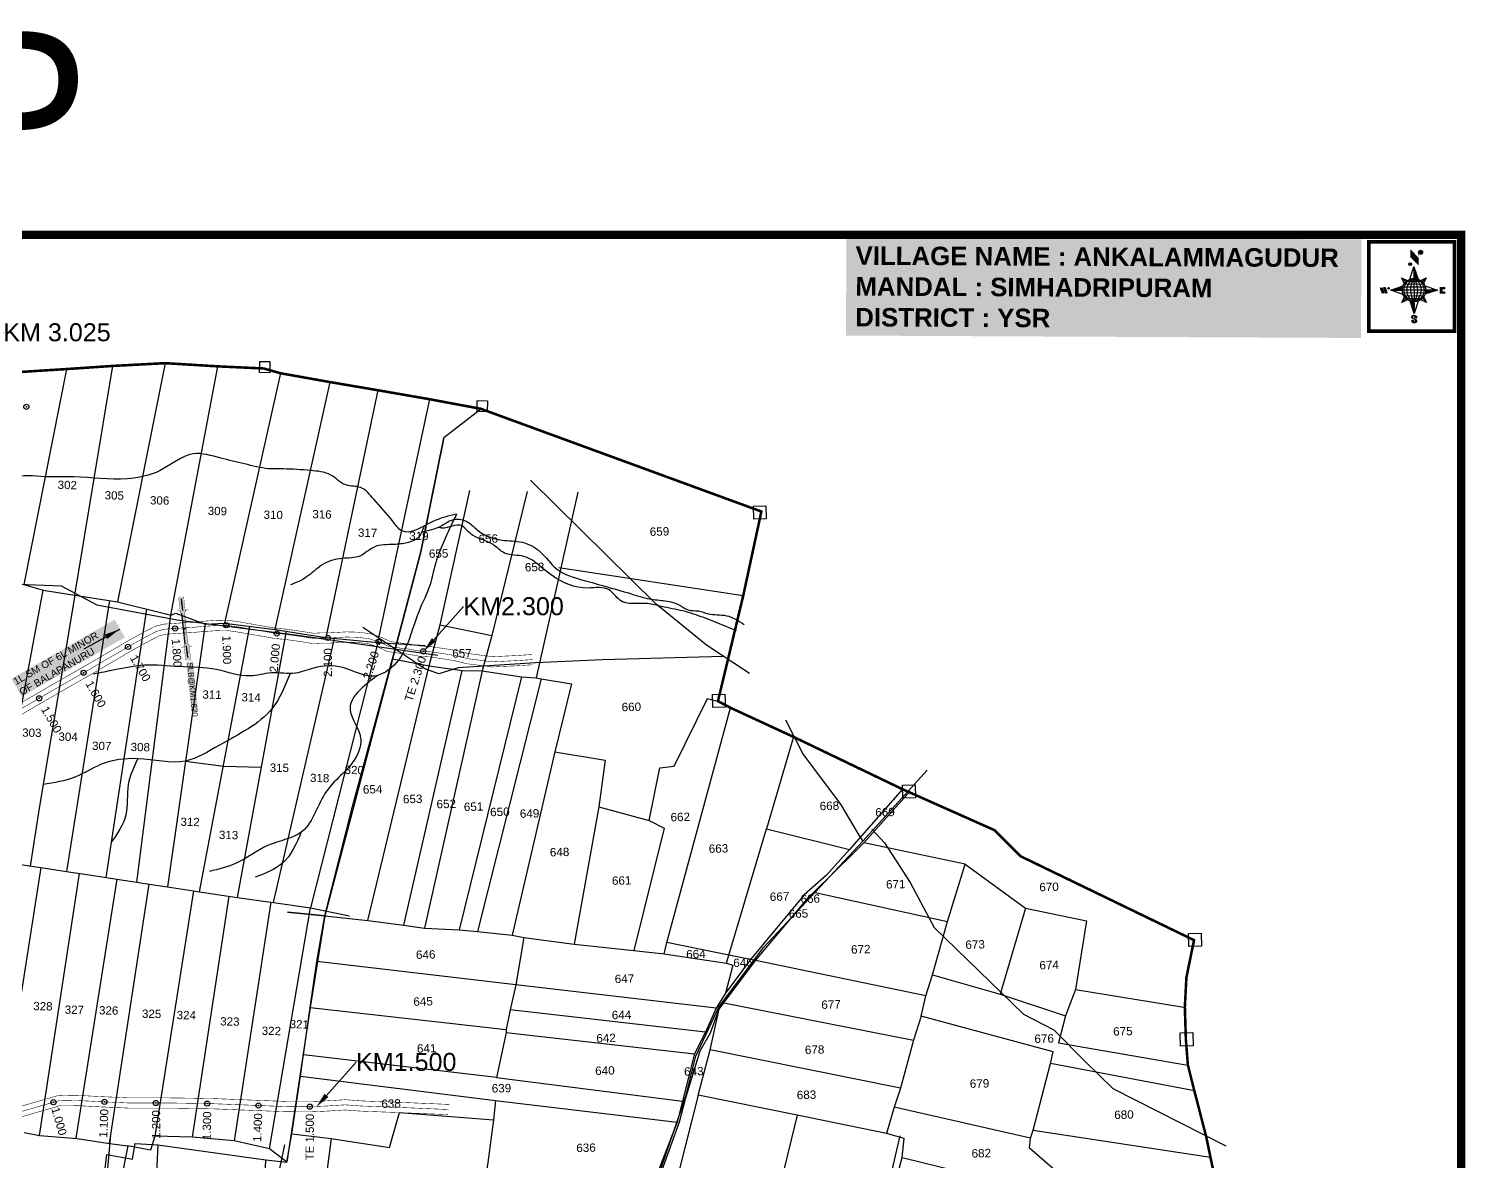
# Model space of a CAD drawing. Header units: millimetres. Extents: x 191939 to 221722, y 1607077 to 1617110.
# Drawn here: x 195566 to 198365, y 1614903 to 1617110 of the extents above; entities that cross this region are included whole.
import ezdxf
from ezdxf import colors
from ezdxf.entities.mleader import LeaderData, LeaderLine
from ezdxf.enums import TextEntityAlignment as Align
from ezdxf.math import Vec2, Vec3

# ---------------------------------------------------------------- set-up
doc = ezdxf.new("R2010")
doc.units = ezdxf.units.MM
doc.header["$LTSCALE"] = 15
doc.header["$PDMODE"] = 32
doc.header["$PDSIZE"] = 10
doc.linetypes.add('ACAD_ISO02W100', pattern=[15, 12, -3])
doc.linetypes.add('HIDDEN2', pattern=[0.1875, 0.125, -0.0625])
for name, color, linetype in [('AQUADUCT', 1, 'Continuous'), ('bord', 1, 'Continuous'), ('BOUNDRY STONES', 240, 'Continuous'), ('CADAS', 1, 'Continuous'), ('CANAL1', 7, 'Continuous'), ('CS', 134, 'Continuous'), ('CSMark', 72, 'Continuous'), ('PAPER SIZE', 5, 'Continuous'), ('PLOT', 7, 'Continuous'), ('PLOTS', 7, 'Continuous'), ('PLOTS NO', 7, 'Continuous'), ('ROADS', 1, 'Continuous'), ('STREAMS', 4, 'Continuous'), ('STRUCTURE', 5, 'Continuous'), ('TEXT', 1, 'Continuous'), ('text2', 7, 'Continuous'), ('VILLAGE BOUNDRY', 5, 'Continuous'), ('VILLAGE STONES', 240, 'Continuous')]:
    doc.layers.add(name, color=color, linetype=linetype)
doc.styles.get("Standard").update_dxf_attribs({"font": 'arial.ttf'})
doc.styles.add('TMS', font='trebuc.ttf')
doc.dimstyles.get("Standard").update_dxf_attribs({"dimtxt": 0.18, "dimasz": 0.18, "dimexe": 0.18, "dimexo": 0.0625, "dimgap": 0.09, "dimtad": 0, "dimtih": 1, "dimtoh": 1, "dimdec": 4, "dimzin": 0, "dimdsep": 46, "dimtxsty": 'Standard', "dimcen": 0.09, "dimadec": 0, "dimazin": 0, "dimtfac": 1, "dimtdec": 4, "dimtofl": 0, "dimtmove": 0, "dimatfit": 3, "dimfxl": 1, "dimtolj": 1, "dimtzin": 0, "dimarcsym": 0})
pattern_1 = [(267.297113149, (-8720374.938, 50637915.138), (10.5367255337, -0.497431438), [])]
pattern_2 = [(357.297113149, (-8720374.938, 50637915.138), (0.497431438, 10.5367255337), [])]

# ---------------------------------------------------------------- blocks, each defined once
blk = doc.blocks.new('*X12')
at = {"color": 0, "linetype": 'Continuous'}
for p, q in [((6321.6, 240.5), (6322.3, 241.2)), ((6321.6, 240.3), (6322.3, 241)), ((6321.6, 240.1), (6322.3, 240.8)), ((6321.6, 239.9), (6322.4, 240.7)), ((6321.6, 239.8), (6322.4, 240.6)), ((6321.6, 239.6), (6322.5, 240.5)), ((6321.6, 239.4), (6322.5, 240.3)), ((6321.6, 239.2), (6322.6, 240.2)), ((6321.7, 239.1), (6322.6, 240.1)), ((6321.8, 240.8), (6322.4, 241.4)), ((6321.8, 239), (6322.7, 240)), ((6321.8, 239), (6322.8, 239.9)), ((6321.9, 238.9), (6322.9, 239.8)), ((6322, 238.8), (6323, 239.7)), ((6322.1, 241.3), (6322.4, 241.6)), ((6322.1, 238.7), (6323.1, 239.6)), ((6322.2, 238.6), (6323.1, 239.6)), ((6322.3, 238.5), (6323.2, 239.5)), ((6322.4, 238.5), (6323.3, 239.4)), ((6322.5, 238.4), (6323.4, 239.3)), ((6322.7, 238.4), (6323.6, 239.3)), ((6322.8, 238.3), (6323.7, 239.2)), ((6322.9, 238.3), (6323.8, 239.1)), ((6323.1, 238.2), (6323.9, 239.1)), ((6323.2, 238.2), (6324, 239)), ((6323.3, 238.2), (6324.2, 239)), ((6323.5, 238.1), (6324.3, 238.9)), ((6323.7, 238.1), (6324.4, 238.9)), ((6323.8, 238.1), (6324.6, 238.8)), ((6324.1, 238.2), (6324.7, 238.8)), ((6324.3, 238.3), (6324.9, 238.8)), ((6324.6, 238.3), (6325.1, 238.8)), ((6324.8, 238.4), (6325.2, 238.8)), ((6325.1, 238.5), (6325.4, 238.8)), ((6325.4, 238.6), (6325.6, 238.8))]:
    blk.add_line(p, q, dxfattribs=at)
blk = doc.blocks.new('*X11')
at = {"color": 0, "linetype": 'Continuous'}
for p, q in [((6324.4, 240.3), (6324.5, 240.4)), ((6324.6, 240.3), (6324.8, 240.5)), ((6324.7, 240.2), (6325, 240.5)), ((6324.8, 240.2), (6325.2, 240.6)), ((6325, 240.1), (6325.5, 240.6)), ((6325.1, 240.1), (6325.6, 240.6)), ((6325.2, 240), (6325.8, 240.6)), ((6325.3, 240), (6326, 240.6)), ((6325.4, 239.9), (6326.1, 240.6)), ((6325.5, 239.8), (6326.2, 240.5)), ((6325.6, 239.8), (6326.3, 240.5)), ((6325.7, 239.7), (6326.5, 240.4)), ((6325.9, 239.6), (6326.6, 240.3)), ((6326, 239.5), (6326.7, 240.3)), ((6326, 239.4), (6326.8, 240.2)), ((6326.1, 239.3), (6327, 240.2)), ((6326.2, 239.3), (6327.1, 240.1)), ((6326.3, 239.2), (6327.1, 240)), ((6326.4, 239.1), (6327.2, 239.9)), ((6326.5, 239), (6327.3, 239.8)), ((6326.5, 238.9), (6327.4, 239.7)), ((6326.6, 238.8), (6327.5, 239.6)), ((6326.7, 238.7), (6327.5, 239.5)), ((6326.8, 238.6), (6327.6, 239.4)), ((6326.8, 238.5), (6327.7, 239.3)), ((6326.8, 236.5), (6327.4, 237)), ((6326.9, 238.3), (6327.8, 239.2)), ((6326.9, 238.2), (6327.9, 239.1)), ((6326.9, 236.8), (6327.6, 237.4)), ((6327, 238.1), (6327.8, 239)), ((6327, 237.9), (6327.8, 238.8)), ((6327, 237.8), (6327.8, 238.6)), ((6327, 237.6), (6327.8, 238.4)), ((6327, 237.4), (6327.8, 238.2)), ((6327, 237.3), (6327.8, 238)), ((6327, 237.1), (6327.8, 237.9))]:
    blk.add_line(p, q, dxfattribs=at)
blk = doc.blocks.new('H')
at = {"layer": 'bord', "extrusion": (0.000427885, 0.004792, 0.999988)}
h = blk.add_hatch(dxfattribs=at)
h.set_pattern_fill('LINE', color=8, scale=84.387686, angle=-2.7029, style=0)
h.set_pattern_definition(pattern_2)
h.paths.add_polyline_path([(-492, 786, -0.090992), (-448, 775), (-486, 912)])
h = blk.add_hatch(dxfattribs=at)
h.set_pattern_fill('LINE', color=8, scale=84.387686, angle=-92.7029, style=0)
h.set_pattern_definition(pattern_1)
h.paths.add_polyline_path([(-625, 665, -0.090992), (-615, 710), (-751, 671)])
h = blk.add_hatch(dxfattribs=at)
h.set_pattern_fill('LINE', color=8, scale=84.387686, angle=-92.7029, style=0)
h.set_pattern_definition(pattern_1)
h.paths.add_polyline_path([(-246, 647), (-372, 653, -0.090992), (-382, 609)])
h = blk.add_hatch(dxfattribs=at)
h.set_pattern_fill('LINE', color=8, scale=84.387686, angle=-2.7029, style=0)
h.set_pattern_definition(pattern_2)
h.paths.add_polyline_path([(-504, 533, -0.090992), (-549, 543), (-510, 406)])
for p, q in [((-519, 1020, -1217), (-435, 927, -1216)), ((-516, 1087, -1217), (-432, 994, -1217)), ((-627, 794, -1216), (-567, 760, -1216)), ((-627, 794, -1216), (-584, 747, -1215)), ((-599, 731, -1215), (-627, 794, -1216)), ((-538, 774, -1216), (-487, 906, -1216)), ((-487, 906, -1216), (-493, 780, -1216)), ((-487, 906, -1216), (-448, 769, -1216)), ((-421, 753, -1216), (-359, 781, -1216)), ((-359, 781, -1216), (-405, 739, -1216)), ((-359, 781, -1216), (-392, 721, -1215)), ((-865, 701, -1215), (-847, 638, -1215)), ((-847, 700, -1215), (-829, 637, -1215)), ((-829, 699, -1215), (-811, 636, -1215)), ((-829, 699, -1215), (-811, 698, -1215)), ((-811, 698, -1215), (-794, 635, -1215)), ((-752, 665, -1215), (-615, 704, -1215)), ((-752, 665, -1215), (-625, 659, -1215)), ((-619, 614, -1215), (-752, 665, -1215)), ((-246, 641, -1215), (-383, 603, -1215)), ((-379, 693, -1215), (-246, 641, -1215)), ((-373, 647, -1215), (-246, 641, -1215)), ((-213, 669, -1215), (-217, 601, -1215)), ((-197, 600, -1215), (-194, 668, -1215)), ((-639, 526, -1214), (-606, 585, -1215)), ((-639, 526, -1214), (-593, 568, -1215)), ((-577, 553, -1215), (-639, 526, -1214)), ((-511, 400, -1214), (-549, 537, -1214)), ((-460, 533, -1215), (-511, 400, -1214)), ((-505, 527, -1214), (-511, 400, -1214)), ((-371, 513, -1214), (-431, 546, -1215)), ((-371, 513, -1214), (-414, 560, -1215)), ((-399, 576, -1215), (-371, 513, -1214))]:
    blk.add_line(p, q, dxfattribs=at)
at = {"layer": 'bord', "color": 8, "linetype": 'ByBlock', "extrusion": (0.000427885, 0.004792, 0.999988)}
for p, q in [((-493, 780, -1216), (-505, 527, -1214)), ((-373, 647, -1215), (-625, 659, -1215)), ((-378, 616, -1215), (-623, 628, -1215)), ((-375, 679, -1215), (-620, 691, -1215)), ((-386, 711, -1215), (-605, 722, -1215)), ((-411, 744, -1216), (-578, 752, -1216)), ((-392, 585, -1215), (-611, 595, -1215)), ((-420, 555, -1215), (-587, 562, -1215))]:
    blk.add_line(p, q, dxfattribs=at)
at = {"layer": 'bord', "extrusion": (0.000427885, 0.004792, 0.999988), "elevation": -1212}
for points, const_width in [([(-530, 950, 1), (-520, 939, 1)], 14.8), ([(-414, 1073, 1), (-398, 1058, 1)], 22.3), ([(-776, 697, 1), (-769, 690, 1)], 8.9), ([(-178, 667, 1), (-171, 660, 1)], 9.79), ([(-180, 618, 1), (-173, 611, 1)], 9.79), ([(-525, 322, 1), (-533, 329, 1)], 11.1), ([(-490, 362, 1), (-498, 369, 1)], 11.1)]:
    blk.add_lwpolyline(points, format="xyb", close=True, dxfattribs=dict(at, const_width=const_width))
for points, const_width in [([(-522, 960), (-516, 1093)], 1.61), ([(-434, 933), (-428, 1066)], 1.61), ([(-870, 707), (-846, 706)], 0.642), ([(-829, 643), (-855, 644)], 0.642), ([(-829, 643), (-821, 678)], 0.642), ([(-811, 642), (-784, 641)], 0.642), ([(-793, 641), (-782, 694)], 0.642), ([(-223, 676), (-174, 673)], 0.706), ([(-195, 645), (-185, 644)], 0.706), ([(-177, 605), (-226, 607)], 0.706)]:
    blk.add_lwpolyline(points, dxfattribs=dict(at, const_width=const_width))
for points in [[(-537, 317), (-531, 310), (-520, 307), (-505, 307), (-494, 310), (-486, 318), (-487, 326), (-491, 333), (-494, 336), (-503, 341), (-522, 347), (-530, 352), (-534, 355), (-537, 363), (-537, 373), (-530, 381), (-520, 384), (-504, 384), (-493, 380), (-487, 373)], [(-522, 348), (-526, 354), (-528, 361), (-528, 371), (-526, 375), (-521, 381), (-515, 384)], [(-505, 307), (-499, 312), (-497, 319), (-497, 327), (-501, 335), (-509, 343)]]:
    blk.add_lwpolyline(points, dxfattribs=at)
at = {"layer": 'bord', "extrusion": (0.000427885, 0.004792, 0.999988)}
for centre, radius in [((-525, 944, -1212), 14.8), ((-406, 1065, -1212), 22.3), ((-498, 659, -1212), 127), ((-773, 694, -1212), 8.9), ((-174, 663, -1212), 9.79), ((-177, 615, -1212), 9.79), ((-529, 325, -1212), 11.1), ((-494, 365, -1212), 11.1)]:
    blk.add_circle(centre, radius, dxfattribs=at)
at = {"layer": 'bord', "color": 8, "linetype": 'ByBlock', "extrusion": (0.000427885, 0.004792, 0.999988)}
for centre, radius, start, end in [((-482, 658, -1212), 128, 94.9254, 259.6691), ((-437, 656, -1212), 141, 113.2864, 241.308), ((-316, 651, -1212), 222, 142.5892, 212.0053), ((-560, 662, -1212), 141, 293.2864, 61.308), ((-681, 668, -1212), 222, 322.5892, 32.0053), ((-515, 660, -1212), 128, 274.9254, 79.6691)]:
    blk.add_arc(centre, radius, start, end, dxfattribs=at)
at = {"layer": 'bord', "extrusion": (0.000427885, 0.004792, 0.999988)}
for points in [[(-516, 1093, -1212), (-431, 1000, -1212), (-519, 1026, -1212), (-434, 933, -1212)], [(-864, 707, -1212), (-846, 706, -1212), (-846, 644, -1212), (-829, 643, -1212)], [(-829, 705, -1212), (-811, 704, -1212), (-811, 642, -1212), (-793, 641, -1212)], [(-193, 674, -1212), (-197, 606, -1212), (-213, 675, -1212), (-216, 607, -1212)]]:
    blk.add_solid(points, dxfattribs=at)
at = {"layer": 'bord', "extrusion": (0.000427885, 0.004792, 0.999988), "xscale": 7.977342409717546, "yscale": 7.977342409717546, "zscale": 7.977342409717546, "rotation": 138.0840426661453}
for name, p in [('*X11', (38301, -31929, -1212)), ('*X12', (38314, -31951, -1212))]:
    blk.add_blockref(name, p, dxfattribs=at)
blk = doc.blocks.new('SLB')
at = {"layer": 'STRUCTURE'}
h = blk.add_hatch(dxfattribs=at)
h.set_pattern_fill('DOTS', color=6, scale=20, angle=320.3722, style=0)
h.set_pattern_definition([(320.372247934, (-159.4327, -72.9564), (1.2786241598, 0.5641323054), [0, -1.25])])
h.paths.add_polyline_path([(769699.5, 1706871.1), (769699.5, 1706861.1), (769729.1, 1706861.1), (769732.1, 1706863.1), (769792.1, 1706863.1), (769795.1, 1706861.1), (769824.7, 1706861.1), (769824.7, 1706871.1), (769795.1, 1706871.1), (769792.1, 1706869.1), (769732.1, 1706869.1), (769729.1, 1706871.1)])
at = {"layer": 'STRUCTURE', "color": 6, "const_width": 0.628}
for points in [[(769726.1, 1706877.1), (769726.1, 1706873.1), (769732.1, 1706869.1), (769792.1, 1706869.1), (769798.1, 1706873.1), (769798.1, 1706877.1)], [(769726.1, 1706855.1), (769726.1, 1706859.1), (769732.1, 1706863.1), (769792.1, 1706863.1), (769798.1, 1706859.1), (769798.1, 1706855.1)]]:
    blk.add_lwpolyline(points, dxfattribs=at)
at = {"layer": 'STRUCTURE', "color": 6, "linetype": 'ACAD_ISO02W100', "ltscale": 0.5, "const_width": 0.5}
for points in [[(769699.5, 1706871.1), (769729.1, 1706871.1)], [(769699.5, 1706861.1), (769729.1, 1706861.1)], [(769795.1, 1706871.1), (769824.7, 1706871.1)], [(769795.1, 1706861.1), (769824.7, 1706861.1)]]:
    blk.add_lwpolyline(points, dxfattribs=at)
at = {"layer": 'STRUCTURE', "color": 6}
blk.add_lwpolyline([(769732.1, 1706863.1), (769792.1, 1706863.1)], dxfattribs=at)
blk.add_lwpolyline([(769732.1, 1706863.1), (769792.1, 1706863.1)], dxfattribs=at)
at = {"layer": 'STRUCTURE', "color": 0}
blk.add_circle((769762.1, 1706866.1), 1.24, dxfattribs=at)
for points in [[(769703.8, 1706866), (769726.7, 1706866)], [(769818.6, 1706865.8), (769795.7, 1706865.8)]]:
    blk.add_leader(points, dimstyle='Standard', override={"dimasz": 10, "dimgap": 0.09, "dimtad": 0}, dxfattribs=at)

msp = doc.modelspace()

# ---------------------------------------------------------------- linework, layer by layer
at = {"layer": 'BOUNDRY STONES'}
for points in [[(196016.2, 1616461.6), (196036.1, 1616461.2), (196035.7, 1616439.6), (196015.8, 1616440)], [(196440.1, 1616385.3), (196460, 1616384.9), (196459.6, 1616363.3), (196439.7, 1616363.7)], [(196977.9, 1616179.6), (197002.4, 1616180.2), (197003, 1616154.7), (196978.5, 1616154.1)], [(196898.1, 1615812.5), (196922.6, 1615813.1), (196923.3, 1615787.6), (196898.7, 1615787)], [(197268.3, 1615636.1), (197292.9, 1615636.7), (197293.5, 1615611.2), (197269, 1615610.6)], [(197825.7, 1615346.7), (197850.2, 1615347.3), (197850.8, 1615321.8), (197826.3, 1615321.2)], [(197809.7, 1615153), (197834.2, 1615153.6), (197834.9, 1615128.1), (197810.3, 1615127.5)]]:
    msp.add_lwpolyline(points, close=True, dxfattribs=at)
at = {"layer": 'CANAL1', "color": 200, "const_width": 1}
for points in [[(195530.4, 1615784.1), (195611.3, 1615831.2), (195679.6, 1615870.2), (195759.9, 1615917.1), (195790.3, 1615934), (195812.6, 1615945.4), (195829.7, 1615949.7), (195865.6, 1615952.2), (195885.5, 1615953.3), (195902.3, 1615955), (195930.4, 1615956.9), (195952.1, 1615957.4), (195975.1, 1615954.3), (195999.9, 1615949.9), (196048.7, 1615941.5), (196066.5, 1615940), (196097.4, 1615935.6), (196121.1, 1615931.8), (196136.2, 1615932.7), (196153.3, 1615932.7), (196185.1, 1615934.6), (196207.5, 1615934), (196231.8, 1615931), (196252, 1615924.4), (196270.7, 1615915.8), (196292.3, 1615912.7), (196307.5, 1615911), (196329, 1615907), (196350.1, 1615905.7), (196377.4, 1615901.7), (196400.2, 1615897.9), (196423.3, 1615892.2), (196440.4, 1615890), (196469.8, 1615886.2), (196515.5, 1615888.4), (196546.9, 1615890.4)], [(195540.3, 1615766.7), (195621.3, 1615813.9), (195689.6, 1615852.8), (195769.8, 1615899.7), (195799.8, 1615916.3), (195819.7, 1615926.6), (195832.8, 1615929.9), (195866.8, 1615932.3), (195887, 1615933.4), (195903.9, 1615935), (195931.3, 1615936.9), (195951, 1615937.4), (195972, 1615934.5), (195996.5, 1615930.2), (196046.1, 1615921.7), (196064.3, 1615920.1), (196094.5, 1615915.8), (196120.2, 1615911.7), (196136.8, 1615912.7), (196153.8, 1615912.7), (196185.4, 1615914.6), (196206, 1615914), (196227.4, 1615911.4), (196244.7, 1615905.7), (196264.9, 1615896.4), (196289.8, 1615892.8), (196304.6, 1615891.2), (196326.6, 1615887.1), (196348, 1615885.8), (196374.3, 1615881.9), (196396.2, 1615878.3), (196419.6, 1615872.5), (196437.9, 1615870.2), (196469, 1615866.2), (196516.6, 1615868.5), (196548.2, 1615870.5)], [(195544.7, 1615008.2), (195624, 1615031.2), (195633.8, 1615031.7), (195660.5, 1615031.4), (195704.5, 1615029.1), (195761.7, 1615026.5), (195850.4, 1615026.4), (195925.6, 1615025.1), (196068.8, 1615019.5), (196115.6, 1615019.3), (196142.5, 1615020.5), (196182.8, 1615022.9), (196214.8, 1615020.5), (196292.1, 1615017.7), (196385.9, 1615013.7)], [(195550.3, 1614989), (195627.3, 1615011.4), (195634.2, 1615011.7), (195659.9, 1615011.4), (195703.5, 1615009.1), (195761.3, 1615006.5), (195850.2, 1615006.4), (195925, 1615005.1), (196068.4, 1614999.5), (196116, 1614999.3), (196143.5, 1615000.5), (196182.7, 1615002.9), (196213.7, 1615000.6), (196291.3, 1614997.7), (196382.7, 1614993.8)]]:
    msp.add_lwpolyline(points, dxfattribs=at)
at = {"layer": 'CANAL1', "color": 1, "linetype": 'HIDDEN2', "ltscale": 4, "const_width": 1}
for points in [[(195535.4, 1615775.4), (195616.3, 1615822.5), (195684.6, 1615861.5), (195764.8, 1615908.4), (195795, 1615925.1), (195816.1, 1615936), (195831.2, 1615939.8), (195866.2, 1615942.2), (195886.3, 1615943.3), (195903.1, 1615945), (195930.8, 1615946.9), (195951.6, 1615947.4), (195973.5, 1615944.4), (195998.2, 1615940.1), (196047.4, 1615931.6), (196065.4, 1615930), (196095.9, 1615925.7), (196120.6, 1615921.7), (196136.5, 1615922.7), (196153.5, 1615922.7), (196185.3, 1615924.6), (196206.8, 1615924), (196229.6, 1615921.2), (196248.3, 1615915.1), (196267.8, 1615906.1), (196291.1, 1615902.7), (196306, 1615901.1), (196327.8, 1615897.1), (196349.1, 1615895.8), (196375.8, 1615891.8), (196398.2, 1615888.1), (196421.5, 1615882.3), (196439.1, 1615880.1), (196469.4, 1615876.2), (196516, 1615878.5), (196547.6, 1615880.5)], [(195547.5, 1614998.6), (195625.7, 1615021.3), (195634, 1615021.7), (195660.2, 1615021.4), (195704, 1615019.1), (195761.5, 1615016.5), (195850.3, 1615016.4), (195925.3, 1615015.1), (196068.6, 1615009.5), (196115.8, 1615009.3), (196143, 1615010.5), (196182.7, 1615012.9), (196214.2, 1615010.6), (196291.7, 1615007.7), (196384.3, 1615003.8)]]:
    msp.add_lwpolyline(points, dxfattribs=at)
at = {"layer": 'CS'}
for p in [(195561.5, 1616373.1), (195851.2, 1615941.2), (195950.9, 1615947.4), (196049.6, 1615931.4), (196148.9, 1615922.7), (196247.7, 1615915.3), (195759.5, 1615905.3), (196334.7, 1615896.7), (195673.1, 1615854.9), (195586.4, 1615805.1), (195614.3, 1615018), (195713.7, 1615018.7), (195813.7, 1615016.5), (195913.7, 1615015.3), (196013.6, 1615011.6), (196113.6, 1615009.3)]:
    msp.add_point(p, dxfattribs=at)
at = {"layer": 'PAPER SIZE', "color": 5, "const_width": 16}
msp.add_lwpolyline([(191947.1, 1616708.1), (198356.8, 1616708.1), (198356.8, 1610298.2), (191947.1, 1610298.2)], close=True, dxfattribs=at)
at = {"layer": 'PLOT'}
for points in [[(196226.9, 1615372.1), (196346.5, 1615868.1), (196367.8, 1615948.3), (196425.5, 1616209.9)], [(196537, 1616208.2), (196468.3, 1615927.2), (196449.4, 1615858.4)], [(196636, 1616206.6), (196554.5, 1615845)], [(196958, 1616004.5), (196598.9, 1616059.5)], [(196367.8, 1615948.3), (196468.3, 1615927.2)], [(196274.9, 1615882), (196346.5, 1615868.1), (196410.3, 1615859), (196449.4, 1615858.4), (196526.1, 1615847), (196554.5, 1615845), (196564.7, 1615843.1), (196623.3, 1615833.3), (196590.8, 1615700.6), (196689, 1615684.8), (196676.9, 1615593.4), (196628.9, 1615326)], [(196296.9, 1615362.9), (196410.3, 1615859)], [(196449.4, 1615858.4), (196337.2, 1615357.2)], [(196526.1, 1615847), (196404.9, 1615353.8)], [(196564.7, 1615843.1), (196440.6, 1615350.6)], [(196775, 1615566.9), (196795.9, 1615669.8), (196823.4, 1615672.7), (196888.3, 1615804.9), (196908.9, 1615799.6)], [(196804.3, 1615307), (196809.1, 1615329.2), (196933.2, 1615786.7)], [(197055.9, 1615730), (197003.4, 1615550.9), (197165.2, 1615510.6)], [(196590.8, 1615700.6), (196508.3, 1615343.6)], [(197268.5, 1615627.9), (197165.2, 1615510.6), (197120.2, 1615460.5), (197076.9, 1615421.9), (196972, 1615295.9), (196923.8, 1615230.3), (196905.4, 1615201.6), (196884.5, 1615154.3), (196862.9, 1615112.1), (196840, 1615020.3), (196829.2, 1614979.4), (196784.7, 1614863.2)], [(196790.9, 1614861.1), (196834.2, 1614979.9), (196845.5, 1615024.8), (196874.1, 1615118), (196894.3, 1615153.4), (196911.1, 1615199.1), (196920.6, 1615211.6), (196981.8, 1615293.9), (197085.3, 1615417.1), (197095.9, 1615427.1), (197173.7, 1615504.1), (197193.3, 1615523.6), (197283.4, 1615624.2)], [(196676.9, 1615593.4), (196775, 1615566.9), (196804.2, 1615551.8), (196745.1, 1615313.5)], [(196143.3, 1615380.9), (196226.9, 1615372.1), (196296.9, 1615362.9), (196337.2, 1615357.2), (196404.9, 1615353.8), (196440.6, 1615350.6), (196508.3, 1615343.6), (196530.9, 1615338.7), (196628.9, 1615326), (196745.1, 1615313.5), (196804.3, 1615307), (196925.5, 1615289.1), (196930.3, 1615304.7), (197003.4, 1615550.9)], [(197643.4, 1614818.3), (197515.9, 1614928.7), (197518, 1614948.1), (197522.8, 1614963.7), (197556.7, 1615093.7), (197562, 1615116), (197304.7, 1615185.8), (197313.7, 1615225.1), (197326.6, 1615266.1), (197356.1, 1615370.5), (197390.6, 1615481.6), (197193.3, 1615523.6)], [(197390.6, 1615481.6), (197507.8, 1615396), (197626.7, 1615371.4), (197605.3, 1615237.5), (197585.7, 1615186.5), (197572.4, 1615133.8), (197824.4, 1615090.5)], [(197095.9, 1615427.1), (197356.1, 1615370.5)], [(197507.8, 1615396), (197458.4, 1615228.6)], [(196530.9, 1615338.7), (196514.9, 1615246.9), (196503.8, 1615197.8), (196496.5, 1615160), (196496.6, 1615153.8), (196477.6, 1615066.1), (196840, 1615020.3)], [(197313.7, 1615225.1), (196981.8, 1615293.9), (196972, 1615295.9), (196930.3, 1615304.7), (196809.1, 1615329.2)], [(196514.9, 1615246.9), (196127.3, 1615292.1)], [(196925.5, 1615289.1), (196938.1, 1615284.9), (196923.8, 1615230.3)], [(196905.4, 1615201.6), (196514.9, 1615246.9)], [(197326.6, 1615266.1), (197458.4, 1615228.6), (197585.7, 1615186.5)], [(197605.3, 1615237.5), (197812.5, 1615203.6), (197818.5, 1615202.9)], [(196114.4, 1615202.9), (196496.5, 1615160)], [(196884.5, 1615154.3), (196503.8, 1615197.8)], [(197304.7, 1615185.8), (197290, 1615138.8), (197264.6, 1615045.6), (197252.2, 1615008.6), (197237, 1614957.1), (197063, 1614992.7), (196870.3, 1615031.5), (196893.7, 1615119.9), (196911.1, 1615199.1)], [(196920.6, 1615211.6), (197290, 1615138.8)], [(196496.6, 1615153.8), (196862.9, 1615112.1)], [(196477.6, 1615066.1), (196101.2, 1615110.6)], [(197264.6, 1615045.6), (196893.7, 1615119.9)], [(197837, 1615040.2), (197556.7, 1615093.7)], [(196095.4, 1615068.9), (196475.2, 1615021.3), (196829.2, 1614979.4)], [(196870.3, 1615031.5), (196759.1, 1614593.4), (196747.9, 1614594.7), (196625.5, 1614580.6), (196492.7, 1614543.6), (196459.1, 1614547.5), (196452.4, 1614548.1)], [(196475.2, 1615021.3), (196471.5, 1614983.8), (196460.7, 1614900.6), (196447.9, 1614814.8), (196439, 1614737.5), (196430.8, 1614673.4), (196419.4, 1614612.9), (196416.3, 1614570.4), (196452.5, 1614565.1), (196452.4, 1614548.1), (196440.8, 1614456.2), (196266.7, 1614471.4), (196045, 1614495.8), (196003, 1614503.5), (196008.3, 1614664.3), (196025.4, 1614723.4), (196025.1, 1614736.3), (196046.6, 1614797), (196023.8, 1614803.6), (196028.1, 1614905.7)], [(196078.8, 1614956.7), (196155.5, 1614947.4), (196269, 1614929.5), (196288.7, 1614997.7), (196471.5, 1614983.8)], [(197518, 1614948.1), (197252.2, 1615008.6)], [(197063, 1614992.7), (196959.2, 1614566.2)], [(196155.5, 1614947.4), (196134.2, 1614783.7)], [(197167.1, 1614537.1), (197264.1, 1614952.3)], [(197492.7, 1614674.7), (197452.6, 1614691), (197294.7, 1614751), (197294.8, 1614783.5), (197237.1, 1614795.8), (197267.6, 1614910.3), (197271.9, 1614947.2), (197237, 1614957.1)], [(197522.8, 1614963.7), (197868.3, 1614911.2)], [(195818, 1614934.7), (195809.9, 1614772)], [(197267.6, 1614910.3), (197643.4, 1614818.3), (197776.6, 1614794.9), (197887.3, 1614821)]]:
    msp.add_lwpolyline(points, dxfattribs=at)
at = {"layer": 'PLOTS'}
for points in [[(195655.9, 1616006.1), (195729.8, 1616452.8)], [(195831.9, 1616458.2), (195739, 1615993)], [(195843.1, 1615967.1), (195934.4, 1616452)], [(195639.5, 1616446.7), (195556.4, 1616026.9)], [(196056.8, 1616438.5), (195947.6, 1615951.3)], [(196046.1, 1615939.4), (196153.3, 1616421.3)], [(196246, 1616405.5), (196144.8, 1615923.3)], [(196446, 1616367.6), (196446, 1616367.6), (196446, 1616367.6), (196446, 1616367.6), (196374.7, 1616312.9), (196374.7, 1616312.9), (196330.3, 1616090.7), (196143.3, 1615380.9), (196114.4, 1615202.9), (196069.3, 1614901.3), (196035.2, 1614927.4), (195966.7, 1614942.7), (195885.5, 1614949.7), (195811.9, 1614951.6), (195803.6, 1614924.9), (195759.5, 1614933.2), (195727.9, 1614775.8)], [(196246.5, 1615913.7), (196347.7, 1616387.8)], [(195495.7, 1615489.4), (195594.2, 1616015.9)], [(195556.4, 1616026.9), (195594.2, 1616015.9), (195655.9, 1616006.1), (195739, 1615993), (195833.3, 1615969.5), (195843.1, 1615967.1), (195852.5, 1615971.2), (195909.8, 1615949.5), (195947.6, 1615951.3), (196046.1, 1615939.4), (196144.8, 1615923.3), (196246.5, 1615913.7), (196338.6, 1615907.8)], [(195655.9, 1616006.1), (195586.3, 1615590.9), (195569.2, 1615478.3)], [(195640.6, 1615467.4), (195724.1, 1615995.4)], [(195795.8, 1615978.9), (195716.3, 1615455.9)], [(195776.5, 1615446.8), (195843.1, 1615967.1)], [(195909.8, 1615949.5), (195836.6, 1615437.6)], [(195899, 1615428.2), (195996.8, 1615945.3)], [(196067.6, 1615935.9), (195972.4, 1615417)], [(196042.7, 1615407.2), (196162.1, 1615921.7)], [(196246.5, 1615913.7), (196114.8, 1615397.1)], [(195871.7, 1615682.9), (195945.3, 1615672.9), (196019, 1615671)], [(195589.6, 1615475.2), (195509.7, 1614967.7)], [(195512.7, 1615486.8), (195567.1, 1615478.6), (195589.6, 1615475.2), (195648.3, 1615466.2), (195670.6, 1615462.8), (195717.6, 1615455.7), (195737.8, 1615452.6), (195776.5, 1615446.8), (195800.5, 1615443.1), (195836.6, 1615437.6), (195887.2, 1615430), (195899, 1615428.2), (195972.4, 1615417), (196037.6, 1615407.9), (196047.8, 1615406.5), (196114.8, 1615397.1), (196191, 1615381)], [(195587.3, 1614953.2), (195664.8, 1615463.7)], [(195737.8, 1615452.6), (195658, 1614947.9)], [(195723.7, 1614937.6), (195800.5, 1615443.1)], [(195887.2, 1615430), (195811.9, 1614951.6)], [(195885.5, 1614949.7), (195956.8, 1615419.4)], [(196037.6, 1615407.9), (195966.7, 1614942.7)], [(196035.2, 1614927.4), (196114.8, 1615397.1)], [(195557.3, 1614958.8), (195587.3, 1614953.2), (195660.2, 1614947.6), (195723.7, 1614937.6), (195759.5, 1614933.2)]]:
    msp.add_lwpolyline(points, dxfattribs=at)
at = {"layer": 'ROADS'}
for points in [[(196970.5, 1615853.6), (196886.3, 1615908.5), (196788.3, 1615988.4), (196544, 1616230.4)], [(194334.5, 1616019), (194456.3, 1616000.3), (194599.9, 1616004.5), (194816.1, 1616014.7), (195054.7, 1616022.7), (195278.4, 1616036.9), (195401.2, 1616033.4), (195546, 1616027.6), (195629.1, 1616024.2), (195698.8, 1615987.3), (195855.1, 1615958.1), (196090.1, 1615928.1), (196363.1, 1615889)], [(196920, 1615886.3), (196683.8, 1615880.4), (196553.5, 1615874.1), (196402.7, 1615864.7), (196365.3, 1615853.1), (196338.1, 1615862.4), (196217, 1615943.4)], [(197040.2, 1615763.1), (197074.8, 1615695.3), (197147.8, 1615599), (197183.5, 1615538.6), (197191.3, 1615527), (197316.3, 1615664.8)], [(196108.7, 1613465.9), (196149.8, 1613544), (196200.3, 1613609.6), (196266.9, 1613685.5), (196306.8, 1613860.5), (196355.6, 1614044.6), (196411.6, 1614178.6), (196453.1, 1614325.8), (196530.6, 1614467.3), (196616.7, 1614574.1), (196707.7, 1614702.6), (196765.6, 1614817.5), (196790, 1614865.1), (196846.1, 1615030.1), (196866, 1615107.5), (196910.4, 1615203.3), (196997.5, 1615319.6), (197191.3, 1615527)], [(197208.8, 1615550.2), (197233.5, 1615523.7), (197283.4, 1615445.9), (197330, 1615358.7), (197504, 1615189.8), (197563.3, 1615159.2), (197625.2, 1615096.7), (197678.2, 1615044.9), (197898.1, 1614932.8)], [(195725.2, 1614954.7), (195711.7, 1614800.3), (195685.3, 1614570.6), (195652.5, 1614274.1), (195625.2, 1614058.6), (195598.6, 1613886.2)], [(195934.7, 1613700.4), (195933.8, 1613834.9), (195963.5, 1614160.3), (195975.2, 1614347.3), (195999.5, 1614561.6), (196001, 1614680.6), (196031.4, 1614775.1), (196065.2, 1614935)]]:
    msp.add_lwpolyline(points, dxfattribs=at)
at = {"layer": 'STREAMS'}
for points in [[(196399.5, 1616164.1), (196353.3, 1616149.5), (196293, 1616131.4), (196274.7, 1616151), (196238.3, 1616193.1), (196212.8, 1616215.8), (196184.3, 1616220.9), (196154.6, 1616240.1), (196115, 1616249), (196062.6, 1616252), (196033.1, 1616252.5), (195986.5, 1616262), (195940.5, 1616273.1), (195886.2, 1616281.4), (195821.9, 1616249), (195758, 1616233), (195653.9, 1616236.4), (195598, 1616236.8), (195530.3, 1616233.9), (195495.5, 1616207.6), (195510.8, 1616174), (195509, 1616161.9), (195514, 1616132), (195511.1, 1616050.6), (195506.1, 1616004.6), (195497.5, 1615985.2), (195470.8, 1615963.5), (195471.5, 1615963.3)], [(196399.5, 1616164.1), (196387.5, 1616138.6), (196371.8, 1616103.2), (196357.8, 1616065.1), (196348.1, 1616027), (196326, 1615973.9), (196303.2, 1615910.1), (196273.1, 1615865.1), (196238.7, 1615848.5), (196177.9, 1615865), (196121.1, 1615863.8), (196086, 1615854.3), (196038.8, 1615854.5), (195997.3, 1615848.6), (195931.9, 1615861), (195858.9, 1615866.8), (195791.8, 1615869.6), (195733.3, 1615860.4), (195692.6, 1615852.4)], [(196330.4, 1616128.8), (196371, 1616141.9), (196393.7, 1616153.4), (196421.5, 1616148.6), (196442.2, 1616131.6), (196457.6, 1616122.3), (196488.3, 1616113.3), (196527.3, 1616109.2), (196563.3, 1616090.2), (196594.2, 1616057.7), (196648.2, 1616034.9), (196688.7, 1616023.5), (196738.5, 1616009.1), (196775.8, 1615998.8), (196806.3, 1615994.9), (196834.4, 1615986.5), (196850.6, 1615977.5), (196870.9, 1615975.3), (196889.8, 1615969.9), (196925.3, 1615966.1), (196960.1, 1615948.7)], [(196945.2, 1615936.6), (196881.4, 1615962.3), (196840.5, 1615975.3), (196799, 1615984), (196771.5, 1615989.6), (196717.6, 1615996.4), (196696.8, 1616016.5), (196656, 1616020), (196585.6, 1616044.4), (196562.1, 1616062.9), (196530.9, 1616081.6), (196493.3, 1616088), (196470.7, 1616104.6), (196432, 1616122.3), (196420.1, 1616132.2), (196409.3, 1616141.6), (196371.2, 1616136.8), (196364.9, 1616138.2)], [(196336.2, 1616140.7), (196324.6, 1616118.1), (196303.4, 1616108.3), (196277.5, 1616104.9), (196238.9, 1616099.8), (196211.2, 1616082.3), (196177.2, 1616077.7), (196136.8, 1616064.3), (196107.6, 1616041.5), (196076, 1616026)], [(196075.6, 1615853.6), (196039.9, 1615784.8), (195937.8, 1615713.9), (195871.7, 1615682.9), (195778.7, 1615687.4), (195706.3, 1615675.9), (195657.3, 1615652), (195594, 1615637)], [(196245.6, 1615849.8), (196192.4, 1615781.8), (196212.7, 1615728.4), (196206.1, 1615694.6), (196146.5, 1615624.2), (196099.2, 1615546.2), (196031.5, 1615518), (195970.3, 1615483.8), (195918.3, 1615467.9)], [(195778.7, 1615687.4), (195760, 1615637), (195755.3, 1615577.9), (195726.8, 1615524.5)], [(196097.1, 1615544.6), (196060.5, 1615483.7), (196007.4, 1615456.5)]]:
    msp.add_spline(points, degree=3, dxfattribs=at)
at = {"layer": 'text2', "color": 200, "const_width": 6.84, "elevation": 0.1}
msp.add_lwpolyline([(198344, 1616694.8), (198176.8, 1616694.8), (198176.8, 1616520.6), (198344, 1616520.6)], close=True, dxfattribs=at)
at = {"layer": 'VILLAGE BOUNDRY', "linetype": 'Continuous'}
msp.add_lwpolyline([(195545.6, 1616440.8, 5, 5, 0), (195639.5, 1616446.7, 5, 5, 0), (195729.8, 1616452.8, 5, 5, 0), (195831.9, 1616458.2, 5, 5, 0), (195934.4, 1616452, 5, 5, 0), (196024.4, 1616447.8, 5, 5, 0), (196056.8, 1616438.5, 5, 5, 0), (196153.3, 1616421.3, 5, 5, 0), (196246, 1616405.5, 5, 5, 0), (196347.7, 1616387.8, 5, 5, 0), (196446.9, 1616369.3, 5, 5, 0), (196993.5, 1616169.1, 5, 5, 0), (196993.5, 1616169.1, 5, 5, 0), (196958, 1616004.5, 5, 5, 0), (196908.9, 1615799.6, 5, 5, 0), (196933.2, 1615786.7, 5, 5, 0), (197055.9, 1615730, 5, 5, 0), (197267.7, 1615628.3, 5, 5, 0), (197279.1, 1615623.2, 5, 5, 0), (197447.5, 1615548.2, 5, 5, 0), (197499, 1615497.1, 5, 5, 0), (197836.4, 1615333.8, 5, 5, 0), (197821.5, 1615260.9, 5, 5, 0), (197818.5, 1615202.9, 5, 5, 0), (197820.5, 1615140.1, 5, 5, 0), (197824.4, 1615090.5, 5, 5, 0), (197837, 1615040.2, 5, 5, 0), (197860, 1614951.3, 5, 5, 0), (197868.3, 1614911.2, 5, 5, 0), (197887.3, 1614821, 5, 5, 0)], format="xyseb", dxfattribs=at)
at = {"layer": 'VILLAGE BOUNDRY', "color": 0, "linetype": 'Continuous'}
msp.add_lwpolyline([(195702.7, 1614785.7), (195718.6, 1614916.3), (195768.1, 1614907), (195773.2, 1614937.7), (195818, 1614934.7), (196028.1, 1614905.7), (196069.3, 1614901.3), (196078.8, 1614956.7), (196095.4, 1615068.9), (196101.2, 1615110.6), (196114.4, 1615202.9), (196127.3, 1615292.1), (196143.3, 1615380.9), (196070.6, 1615388.6), (196143.3, 1615380.9), (196196.9, 1615594.1), (196274.9, 1615882), (196330.3, 1616090.7), (196337.6, 1616129.6), (196374.7, 1616312.9)], dxfattribs=at)

# ---------------------------------------------------------------- block references
at = {"layer": 'AQUADUCT', "color": 1, "xscale": 0.1796923889428896, "yscale": 0.1796923889428896, "zscale": 0.1796923889428896, "rotation": 3.078330600073183}
msp.add_blockref('H', (198360.9, 1616488.1, 218.9), dxfattribs=at)
at = {"layer": 'STRUCTURE', "color": 0, "rotation": 276.397701941687}
msp.add_blockref('SLB', (-1586140.3, 2190714.8, 100), dxfattribs=at)

# ---------------------------------------------------------------- texts
at = {"layer": 'CADAS', "color": 2, "style": 'TMS'}
msp.add_text('A0-P', height=315.69, dxfattribs=at).set_placement((194804, 1616789.4))
at = {"layer": 'CSMark', "color": 1}
for s, rotation, p in [('1.800', 274.034, (195852.6, 1615921.2)), ('1.900', 271.4339, (195951.4, 1615927.4)), ('1.700', 300.2928, (195769.6, 1615888)), ('1.600', 299.6966, (195683, 1615837.6)), ('1.500', 300.2511, (195596.5, 1615787.8)), ('1.000', 286.1674, (195617.6, 1615007.8))]:
    msp.add_text(s, height=16, rotation=rotation, dxfattribs=at).set_placement(p, align=Align.MIDDLE_LEFT)
for s, rotation, p in [('2.000', 85.03, (196047.9, 1615911.5)), ('2.100', 89.9841, (196148.9, 1615902.7)), ('2.200', 71.9954, (196241.6, 1615896.2)), ('TE 2.300', 71.9954, (196333.4, 1615886.1)), ('1.100', 87.441, (195713.5, 1615004.8)), ('1.200', 89.9228, (195814.3, 1615002.6)), ('1.300', 88.9753, (195913.7, 1615000.1)), ('1.400', 87.7653, (196013.2, 1614996.5)), ('TE 1.500', 89.743, (196113.8, 1614995.4))]:
    msp.add_text(s, height=16, rotation=rotation, dxfattribs=at).set_placement(p, align=Align.MIDDLE_RIGHT)
at = {"layer": 'PLOTS NO'}
for s, height, rotation, p in [('302', 16.13, 358.8775, (195641.3, 1616220.8)), ('305', 16.13, 358.8775, (195732.8, 1616200.5)), ('306', 16.13, 358.8775, (195821.3, 1616190.7)), ('309', 16.13, 358.8775, (195933.7, 1616170.1)), ('310', 16.13, 358.8775, (196042.5, 1616162.7)), ('316', 16.13, 358.8775, (196137.5, 1616163.6)), ('317', 16.13, 358.8775, (196226.3, 1616127.7)), ('319', 16.13, 358.8775, (196326.3, 1616121.6)), ('656', 16.29, 1.4258, (196461.4, 1616116.2)), ('659', 16.29, 1.4258, (196795, 1616130.2)), ('655', 16.29, 1.4258, (196364.7, 1616087.3)), ('658', 16.29, 1.4258, (196551.7, 1616060.8)), ('657', 16.29, 1.4258, (196410.2, 1615892.8)), ('311', 16.13, 358.8775, (195923.3, 1615812.3)), ('314', 16.13, 358.8775, (195999.3, 1615806.9)), ('660', 16.29, 1.4258, (196740.2, 1615788.5)), ('303', 16.13, 358.8775, (195572.2, 1615738.1)), ('304', 16.13, 358.8775, (195642.9, 1615730.2)), ('307', 16.13, 358.8775, (195708.4, 1615712.3)), ('308', 16.13, 358.8775, (195783.5, 1615710.1)), ('315', 16.13, 358.8775, (196054.4, 1615669.8)), ('320', 16.13, 358.8775, (196200.4, 1615665.4)), ('318', 16.13, 358.8775, (196133, 1615649.8)), ('654', 16.29, 1.4258, (196236.1, 1615627.9)), ('653', 16.29, 1.4258, (196314.1, 1615609)), ('652', 16.29, 1.4258, (196379.6, 1615599.3)), ('651', 16.29, 1.4258, (196432.8, 1615594)), ('650', 16.29, 1.4258, (196484.1, 1615583.9)), ('649', 16.29, 1.4258, (196541.9, 1615580.7)), ('662', 16.29, 1.4258, (196835.5, 1615573.9)), ('668', 16.29, 1.4258, (197126, 1615595.6)), ('669', 16.29, 1.4258, (197234.4, 1615583.2)), ('312', 16.13, 358.8775, (195880.6, 1615564.3)), ('313', 16.13, 358.8775, (195955.5, 1615538.8)), ('648', 16.29, 1.4258, (196600.4, 1615505.5)), ('663', 16.29, 1.4258, (196909.9, 1615512.4)), ('661', 16.29, 1.4258, (196721.3, 1615450.1)), ('671', 16.29, 1.4258, (197255.2, 1615442.9)), ('670', 16.29, 1.4258, (197553.9, 1615437.6)), ('667', 16.29, 1.4258, (197028.9, 1615418.8)), ('666', 16.29, 1.4258, (197088.7, 1615414.6)), ('665', 16.29, 1.4258, (197065.7, 1615385.6)), ('673', 16.29, 1.4258, (197409.9, 1615325.4)), ('646', 16.29, 1.4258, (196339.5, 1615305.8)), ('664', 16.29, 1.4258, (196866, 1615306.8)), ('672', 16.29, 1.4258, (197187.2, 1615316.1)), ('646', 16.29, 1.4258, (196957.7, 1615290)), ('674', 16.29, 1.4258, (197554.1, 1615285.4)), ('647', 16.29, 1.4258, (196726.7, 1615258.7)), ('645', 16.29, 1.4258, (196334.4, 1615214.5)), ('328', 16.13, 358.8775, (195593.8, 1615205.1)), ('327', 16.13, 358.8775, (195655, 1615198.2)), ('326', 16.13, 358.8775, (195721.9, 1615196.9)), ('325', 16.13, 358.8775, (195805.6, 1615190.3)), ('324', 16.13, 358.8775, (195873.1, 1615187.7)), ('644', 16.29, 1.4258, (196721, 1615188.2)), ('677', 16.29, 1.4258, (197129.2, 1615208.5)), ('323', 16.13, 358.8775, (195958, 1615175.4)), ('322', 16.13, 358.8775, (196038.9, 1615157)), ('321', 16.13, 358.8775, (196093.3, 1615169.9)), ('675', 16.29, 1.4258, (197697.8, 1615156.3)), ('642', 16.29, 1.4258, (196690.9, 1615143)), ('676', 16.29, 1.4258, (197544.4, 1615142)), ('641', 16.29, 1.4258, (196341.4, 1615123)), ('678', 16.29, 1.4258, (197097.2, 1615120.5)), ('640', 16.29, 1.4258, (196688.7, 1615079.7)), ('643', 16.29, 1.4258, (196861.9, 1615078.3)), ('639', 16.29, 1.4258, (196487.1, 1615045.3)), ('679', 16.29, 1.4258, (197418.5, 1615054.6)), ('638', 16.29, 1.4258, (196272.1, 1615015.4)), ('683', 16.29, 1.4258, (197081.4, 1615032.5)), ('680', 16.29, 1.4258, (197699.9, 1614993.8)), ('636', 16.29, 1.4258, (196651.9, 1614929.3)), ('682', 16.29, 1.4258, (197422, 1614918.7))]:
    msp.add_text(s, height=height, rotation=rotation, dxfattribs=at).set_placement(p, align=Align.MIDDLE_CENTER)
at = {"layer": 'STRUCTURE', "color": 5, "attachment_point": 1, "bg_fill": 1, "box_fill_scale": 1.1, "bg_fill_color": 7, "bg_fill_true_color": 16777215, "bg_fill_transparency": 0}
for s, insert, char_height, width, rotation in [('{\\C1;1L SM OF 6L MINOR    OF BALAPANURU}', (195534.3, 1615842.6), 14, 229.018, 29.8804), ('SLB@KM1.820', (195885.5, 1615875.4), 11, 95.932, 275.7114)]:
    msp.add_mtext(s, dxfattribs=dict(at, insert=insert, char_height=char_height, width=width, rotation=rotation))
at = {"layer": 'TEXT', "insert": (197177.1, 1616685.9), "char_height": 36, "width": 967.361, "attachment_point": 1, "rotation": 359.7324, "bg_fill": 1, "box_fill_scale": 1.5, "bg_fill_color": 9, "bg_fill_transparency": 0}
msp.add_mtext('{\\fArial|b1|i0|c0|p34;\\C1;VILLAGE NAME :\\C5; ANKALAMMAGUDUR \\C1;MANDAL : \\C5;SIMHADRIPURAM\\P\\C1;DISTRICT : \\C5;YSR}', dxfattribs=at)

# ---------------------------------------------------------------- leaders
at = {"layer": 'PAPER SIZE', "color": 1}
msp.add_leader([(195742.7, 1615939.4), (195673.5, 1615901.1)], dimstyle='Standard', override={"dimasz": 30, "dimgap": 0.09, "dimtad": 0, "dimtfill": 2, "dimtfillclr": 5}, dxfattribs=at)
at = {"layer": 'VILLAGE STONES', "color": 1}
ml = msp.add_multileader_mtext('Standard', dxfattribs=at)
ml.set_content('KM 3.025', color=1)
ml.set_leader_properties()
ml.build(insert=Vec2(0, 0))
ml.multileader.update_dxf_attribs({"dogleg_length": 0.36, "arrow_head_size": 30})
ctx = ml.context
ctx.base_point, ctx.char_height, ctx.arrow_head_size, ctx.landing_gap_size, ctx.plane_origin = Vec3(195516.5, 1616518), 35, 30, 0.09, Vec3(195406.8, 1616350.2)
notes = []
notes.append((ctx, [(0, (1, 1, 0), (195516.5, 1616518), (1, 0), 1.396927018504357e-11, [(0, [(195420, 1616416.8)], 0, [])])]))
ctx.mtext.insert, ctx.mtext.flow_direction = Vec3(195516.6, 1616535.9), 5
ml = msp.add_multileader_mtext('Standard', dxfattribs=at)
ml.set_content('KM2.300', color=1)
ml.set_leader_properties()
ml.build(insert=Vec2(0, 0))
ml.multileader.update_dxf_attribs({"dogleg_length": 0.36, "arrow_head_size": 30})
ctx = ml.context
ctx.base_point, ctx.char_height, ctx.arrow_head_size, ctx.landing_gap_size, ctx.plane_origin = Vec3(196412.9, 1615984.3), 35, 30, 0.09, Vec3(196303.2, 1615816.4)
notes.append((ctx, [(0, (1, 1, 0), (196412.9, 1615984.3), (1, 0), 1.396927018504357e-11, [(0, [(196335.4, 1615896.6)], 0, [])])]))
ctx.mtext.insert, ctx.mtext.flow_direction = Vec3(196413, 1616002.1), 5
ml = msp.add_multileader_mtext('Standard', dxfattribs=at)
ml.set_content('KM1.500', color=1)
ml.set_leader_properties()
ml.build(insert=Vec2(0, 0))
ml.multileader.update_dxf_attribs({"dogleg_length": 0.36, "arrow_head_size": 30})
ctx = ml.context
ctx.base_point, ctx.char_height, ctx.arrow_head_size, ctx.landing_gap_size, ctx.plane_origin = Vec3(196203.8, 1615096.3), 35, 30, 0.09, Vec3(196094.1, 1614928.4)
notes.append((ctx, [(0, (1, 1, 0), (196203.8, 1615096.3), (1, 0), 1.396927018504357e-11, [(0, [(196126.3, 1615008.7)], 0, [])])]))
ctx.mtext.insert, ctx.mtext.flow_direction = Vec3(196203.8, 1615114.1), 5
for ctx, leaders in notes:
    for number, flags, end, landing, length, lines in leaders:
        leader = LeaderData()
        leader.index, (leader.has_last_leader_line, leader.has_dogleg_vector, leader.attachment_direction) = number, flags
        leader.last_leader_point, leader.dogleg_vector, leader.dogleg_length = Vec3(end), Vec3(landing), length
        for number, points, colour, breaks in lines:
            line = LeaderLine()
            line.index, line.vertices, line.color, line.breaks = number, Vec3.list(points), colors.encode_raw_color(colour), breaks
            leader.lines.append(line)
        ctx.leaders.append(leader)

doc.saveas('drawing.dxf')
